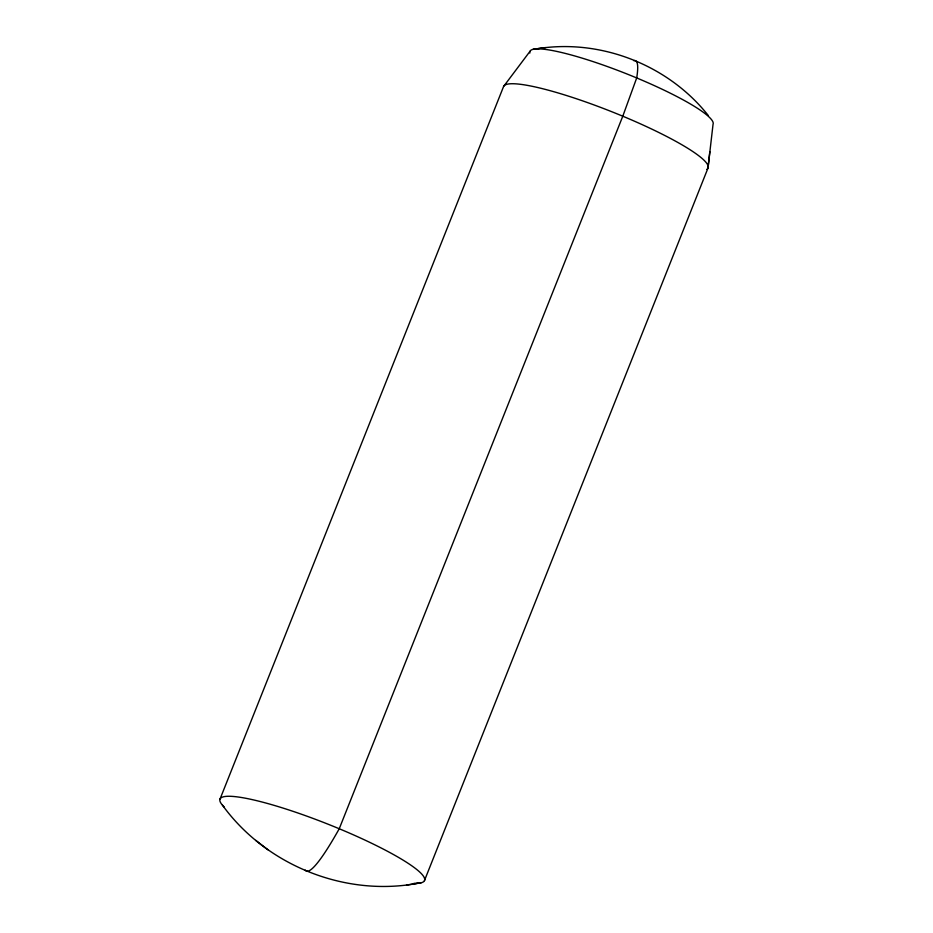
<?xml version="1.0" encoding="UTF-8"?>
<svg xmlns="http://www.w3.org/2000/svg" width="933" height="933" viewBox="0 0 933 933"><rect width="100%" height="100%" fill="white"/><g stroke="black" fill="none" stroke-linecap="round" stroke-linejoin="round"><path stroke-width="1.4" d="M529.851 53.029A98.548 14.905 21.7 0 1 622.369 72.168A98.548 14.905 21.7 0 1 713.045 124.311L707.995 168.08L424.445 880.624M708.194 166.401L709.826 151.741M220.06 798.986L503.61 86.442L529.944 51.385M222.427 805.132C265.998 865.323 344.918 897.08 418.007 883.259M406.52 885.055L421.11 882.781M536.172 48.913C599.966 38.241 668.016 64.669 708.159 115.365M533.116 49.309L545.443 47.595M255.794 840.388L267.853 849.753M633.787 60.68A184.011 19.325 -67.4 0 1 636.703 77.94L622.789 116.205L339.239 828.749A199.919 21.004 -67.4 0 1 305.231 870.116M503.61 86.442A110.047 16.642 21.7 0 1 617.809 114.153A110.047 16.642 21.7 0 1 706.817 169.363M224.142 806.928A110.047 16.642 21.7 0 1 330.923 825.343A110.047 16.642 21.7 0 1 413.984 883.306"/></g></svg>
